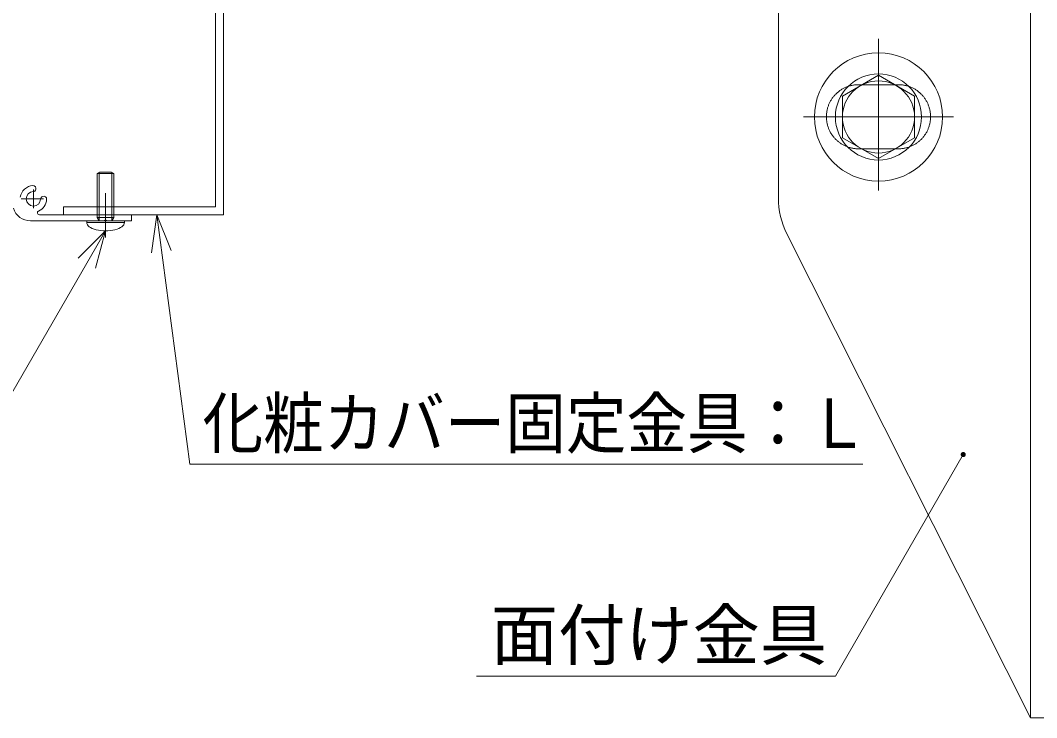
# Model space of a CAD drawing. Units: millimetres, scale not verified. Extents: x -10000 to 10000, y -6925 to 6925.
# Drawn here: x -8023 to -6437, y -5449 to -4361 of the extents above; entities that cross this region are included whole.
import ezdxf
from ezdxf.enums import TextEntityAlignment as Align

# ---------------------------------------------------------------- set-up
doc = ezdxf.new("R2010")
doc.units = ezdxf.units.MM
doc.header["$LTSCALE"] = 50
doc.linetypes.add('CHAIN1', pattern=[8, 5, -1, 1, -1])
doc.linetypes.add('DASHED2', pattern=[3, 2, -1])
for name, color, linetype, lineweight in [('1-1_1-8', 4, 'Continuous', 9), ('1-5_3-2', 2, 'Continuous', 9), ('1-8_3-1', 5, 'DASHED2', 9), ('1-A_3-A', 3, 'Continuous', 9), ('1-B_3-6', 5, 'Continuous', 9), ('2-D_3-8', 3, 'Continuous', 9)]:
    doc.layers.add(name, color=color, linetype=linetype, lineweight=lineweight)
doc.styles.add('ＭＳ ゴシック', font='')
doc.styles.get('ＭＳ ゴシック').set_extended_font_data('MS Gothic')

msp = doc.modelspace()

# ---------------------------------------------------------------- linework, layer by layer
at = {"layer": '1-5_3-2', "color": 3, "linetype": 'CHAIN1'}
for p, q in [((-6684.17, -4389.72), (-6684.17, -4625.95)), ((-6566.93, -4511.33), (-6801.41, -4511.33))]:
    msp.add_line(p, q, dxfattribs=at)
at = {"layer": '1-5_3-2'}
for p, q in [((-7903.55, -4599.61), (-7903.55, -4668.1)), ((-7877.3, -4599.61), (-7903.55, -4599.61)), ((-7900.42, -4673.51), (-7900.42, -4597.89)), ((-7881.05, -4597.26), (-7877.3, -4599.61)), ((-7877.3, -4599.61), (-7877.3, -4668.1)), ((-7861.05, -4673.51), (-7919.8, -4673.51)), ((-7919.8, -4673.51), (-7919.8, -4676.01)), ((-7861.05, -4676.01), (-7919.8, -4676.01)), ((-7900.42, -4673.51), (-7903.55, -4668.1)), ((-7877.3, -4668.1), (-7903.55, -4668.1)), ((-7861.05, -4676.01), (-7861.05, -4673.51))]:
    msp.add_line(p, q, dxfattribs=at)
at = {"layer": '1-5_3-2', "color": 7}
msp.add_lwpolyline([(-6684.17, -4576.28), (-6627.92, -4543.81), (-6627.92, -4478.86), (-6684.17, -4446.38), (-6740.42, -4478.86), (-6740.42, -4543.81)], close=True, dxfattribs=at)
at = {"layer": '1-5_3-2'}
for points in [[(-7881.05, -4597.26), (-7899.8, -4597.26), (-7903.55, -4599.61)], [(-7880.42, -4597.66), (-7880.42, -4673.51), (-7877.3, -4668.1)]]:
    msp.add_lwpolyline(points, dxfattribs=at)
at = {"layer": '1-5_3-2', "color": 7}
for radius in [100, 67.19, 56.25]:
    msp.add_circle((-6684.17, -4511.33), radius, dxfattribs=at)
at = {"layer": '1-5_3-2'}
msp.add_ellipse((-7890.42, -4676.01), major_axis=(-29.38, 0), ratio=0.446809, start_param=6.2831853, end_param=9.424778, dxfattribs=at)
at = {"layer": '1-8_3-1', "linetype": 'Continuous'}
for p, q in [((-6840.42, -4637.55), (-6840.42, -4326.64)), ((-6446.67, -4326.64), (-6446.67, -5448.51)), ((-6827.05, -4693.8), (-6446.67, -5448.51)), ((-5984.01, -5448.51), (-6446.67, -5448.51))]:
    msp.add_line(p, q, dxfattribs=at)
at = {"layer": '1-8_3-1'}
for p, q in [((-6715.42, -4461.01), (-6652.92, -4461.01)), ((-6715.42, -4561.01), (-6652.92, -4561.01))]:
    msp.add_line(p, q, dxfattribs=at)
for centre, start, end in [((-6715.42, -4511.01), 90, 180), ((-6652.92, -4511.01), 0, 90), ((-6715.42, -4511.01), 180, 270), ((-6652.92, -4511.01), 270, 0)]:
    msp.add_arc(centre, 50, start, end, dxfattribs=at)
at = {"layer": '1-8_3-1', "linetype": 'Continuous'}
msp.add_arc((-6715.42, -4637.55), 125, 180, 206.7481, dxfattribs=at)
at = {"layer": '1-A_3-A'}
for p, q in [((-7718.55, -4651.64), (-7718.55, -3907.89)), ((-7718.55, -4651.64), (-7956.05, -4651.64)), ((-7956.05, -4664.14), (-7956.05, -4651.64)), ((-7706.05, -4664.14), (-7956.05, -4664.14))]:
    msp.add_line(p, q, dxfattribs=at)
at = {"layer": '1-A_3-A', "linetype": 'CHAIN1'}
msp.add_line((-7890.42, -4630.4), (-7890.42, -4699.17), dxfattribs=at)
at = {"layer": '1-A_3-A'}
msp.add_lwpolyline([(-7706.05, -4664.14), (-7706.05, -3895.39), (-7956.05, -3895.39)], dxfattribs=at)
at = {"layer": '1-B_3-6', "color": 3, "linetype": 'CHAIN1'}
for p, q in [((-8002.92, -4624.29), (-8002.92, -4653.82)), ((-8022.1, -4639.14), (-7987.02, -4639.14))]:
    msp.add_line(p, q, dxfattribs=at)
at = {"layer": '1-B_3-6'}
for p, q in [((-8007.33, -4673.51), (-7892.3, -4673.51)), ((-7993.68, -4664.14), (-7849.8, -4664.14)), ((-7890.42, -4671.64), (-7892.3, -4673.51)), ((-7849.8, -4664.14), (-7849.8, -4673.51))]:
    msp.add_line(p, q, dxfattribs=at)
msp.add_lwpolyline([(-7890.42, -4671.64), (-7888.55, -4673.51), (-7849.8, -4673.51)], dxfattribs=at)
for centre, radius, start, end in [((-8002.92, -4639.14), 20.62, 92.10464, 172.46754), ((-8002.92, -4639.14), 11.25, 92.10464, 357.89536), ((-8003.51, -4623.21), 4.69, 345, 92.10464), ((-8003.51, -4623.21), 4.69, 272.10464, 345), ((-8002.92, -4639.14), 20.62, 292.91954, 357.89536), ((-7987, -4639.72), 4.69, 105, 177.89536), ((-7987, -4639.72), 4.69, 357.89536, 105), ((-8007.33, -4645.39), 28.12, 197.1002, 270), ((-7993.68, -4661.01), 3.12, 112.91954, 270)]:
    msp.add_arc(centre, radius, start, end, dxfattribs=at)
at = {"layer": '2-D_3-8'}
for p, q in [((-7810.1, -4664.14), (-7818.56, -4723.54)), ((-7810.1, -4664.14), (-7758.95, -5053.15)), ((-7810.1, -4664.14), (-7787.73, -4719.81)), ((-7890.69, -4689.14), (-8153.67, -5144.64)), ((-7890.69, -4689.14), (-7933.11, -4731.57)), ((-7890.69, -4689.14), (-7906.22, -4747.09)), ((-6551.88, -5038.02), (-6751.39, -5383.58)), ((-7758.95, -5053.15), (-6708.8, -5053.15)), ((-6751.39, -5383.58), (-7311.43, -5383.58))]:
    msp.add_line(p, q, dxfattribs=at)
at = {"layer": '2-D_3-8', "color": 7}
for points in [[(-6555.87, -5037.76), (-6551.88, -5038.02), (-6555.88, -5038.02)], [(-6555.88, -5038.02), (-6553.11, -5041.82), (-6555.84, -5038.52)], [(-6555.88, -5038.02), (-6552.63, -5041.95), (-6553.11, -5041.82)], [(-6551.88, -5038.02), (-6552.63, -5041.95), (-6555.88, -5038.02)], [(-6555.81, -5037.27), (-6551.88, -5038.02), (-6555.87, -5037.76)], [(-6555.84, -5038.52), (-6553.58, -5041.64), (-6555.75, -5039.01)], [(-6555.84, -5038.52), (-6553.11, -5041.82), (-6553.58, -5041.64)], [(-6555.68, -5036.78), (-6551.88, -5038.02), (-6555.81, -5037.27)], [(-6555.75, -5039.01), (-6554.02, -5041.39), (-6555.6, -5039.49)], [(-6555.75, -5039.01), (-6553.58, -5041.64), (-6554.02, -5041.39)], [(-6555.5, -5036.31), (-6551.88, -5038.02), (-6555.68, -5036.78)], [(-6555.6, -5039.49), (-6554.43, -5041.1), (-6555.38, -5039.94)], [(-6555.6, -5039.49), (-6554.02, -5041.39), (-6554.43, -5041.1)], [(-6555.25, -5035.87), (-6551.88, -5038.02), (-6555.5, -5036.31)], [(-6555.38, -5039.94), (-6554.79, -5040.75), (-6555.11, -5040.37)], [(-6555.38, -5039.94), (-6554.43, -5041.1), (-6554.79, -5040.75)], [(-6554.96, -5035.47), (-6551.88, -5038.02), (-6555.25, -5035.87)], [(-6554.61, -5035.1), (-6551.88, -5038.02), (-6554.96, -5035.47)], [(-6554.23, -5034.78), (-6551.88, -5038.02), (-6554.61, -5035.1)], [(-6554.23, -5034.78), (-6551.88, -5034.02), (-6551.88, -5038.02)], [(-6553.8, -5034.51), (-6551.88, -5034.02), (-6554.23, -5034.78)], [(-6553.35, -5034.3), (-6551.88, -5034.02), (-6553.8, -5034.51)], [(-6552.87, -5034.14), (-6551.88, -5034.02), (-6553.35, -5034.3)], [(-6552.38, -5034.05), (-6551.88, -5034.02), (-6552.87, -5034.14)], [(-6551.88, -5038.02), (-6552.13, -5042.01), (-6552.63, -5041.95)], [(-6551.88, -5038.02), (-6551.88, -5042.02), (-6552.13, -5042.01)], [(-6551.88, -5034.02), (-6547.88, -5038.02), (-6551.88, -5038.02)], [(-6551.63, -5034.02), (-6547.88, -5038.02), (-6551.88, -5034.02)], [(-6551.88, -5038.02), (-6551.38, -5041.98), (-6551.88, -5042.02)], [(-6551.88, -5038.02), (-6550.88, -5041.89), (-6551.38, -5041.98)], [(-6551.88, -5038.02), (-6550.4, -5041.74), (-6550.88, -5041.89)], [(-6551.88, -5038.02), (-6549.95, -5041.52), (-6550.4, -5041.74)], [(-6551.88, -5038.02), (-6549.53, -5041.25), (-6549.95, -5041.52)], [(-6551.88, -5038.02), (-6549.14, -5040.93), (-6549.53, -5041.25)], [(-6547.88, -5038.02), (-6549.14, -5040.93), (-6551.88, -5038.02)], [(-6551.13, -5034.09), (-6547.88, -5038.02), (-6551.63, -5034.02)], [(-6550.64, -5034.21), (-6547.88, -5038.02), (-6551.13, -5034.09)], [(-6550.64, -5034.21), (-6547.91, -5037.51), (-6547.88, -5038.02)], [(-6550.17, -5034.4), (-6547.91, -5037.51), (-6550.64, -5034.21)], [(-6550.17, -5034.4), (-6548, -5037.02), (-6547.91, -5037.51)], [(-6549.73, -5034.64), (-6548, -5037.02), (-6550.17, -5034.4)], [(-6549.73, -5034.64), (-6548.16, -5036.54), (-6548, -5037.02)], [(-6549.33, -5034.93), (-6548.16, -5036.54), (-6549.73, -5034.64)], [(-6549.33, -5034.93), (-6548.37, -5036.09), (-6548.16, -5036.54)], [(-6548.96, -5035.28), (-6548.37, -5036.09), (-6549.33, -5034.93)], [(-6547.88, -5038.02), (-6548.79, -5040.57), (-6549.14, -5040.93)], [(-6548.96, -5035.28), (-6548.64, -5035.66), (-6548.37, -5036.09)], [(-6547.88, -5038.02), (-6548.5, -5040.16), (-6548.79, -5040.57)], [(-6547.88, -5038.02), (-6548.26, -5039.72), (-6548.5, -5040.16)], [(-6547.88, -5038.02), (-6548.07, -5039.25), (-6548.26, -5039.72)], [(-6547.88, -5038.02), (-6547.95, -5038.77), (-6548.07, -5039.25)], [(-6547.88, -5038.02), (-6547.88, -5038.27), (-6547.95, -5038.77)]]:
    msp.add_solid(points, dxfattribs=at)

# ---------------------------------------------------------------- texts
at = {"layer": '1-1_1-8', "style": 'ＭＳ ゴシック', "width": 0.9}
msp.add_text('化粧カバー固定金具：Ｌ', height=76.98, dxfattribs=at).set_placement((-7738.95, -5050.68), align=Align.BOTTOM_LEFT)
at = {"layer": '1-1_1-8', "style": 'ＭＳ ゴシック'}
msp.add_text('面付け金具', height=76.98, dxfattribs=at).set_placement((-7289.28, -5381.11), align=Align.BOTTOM_LEFT)

doc.saveas('drawing.dxf')
